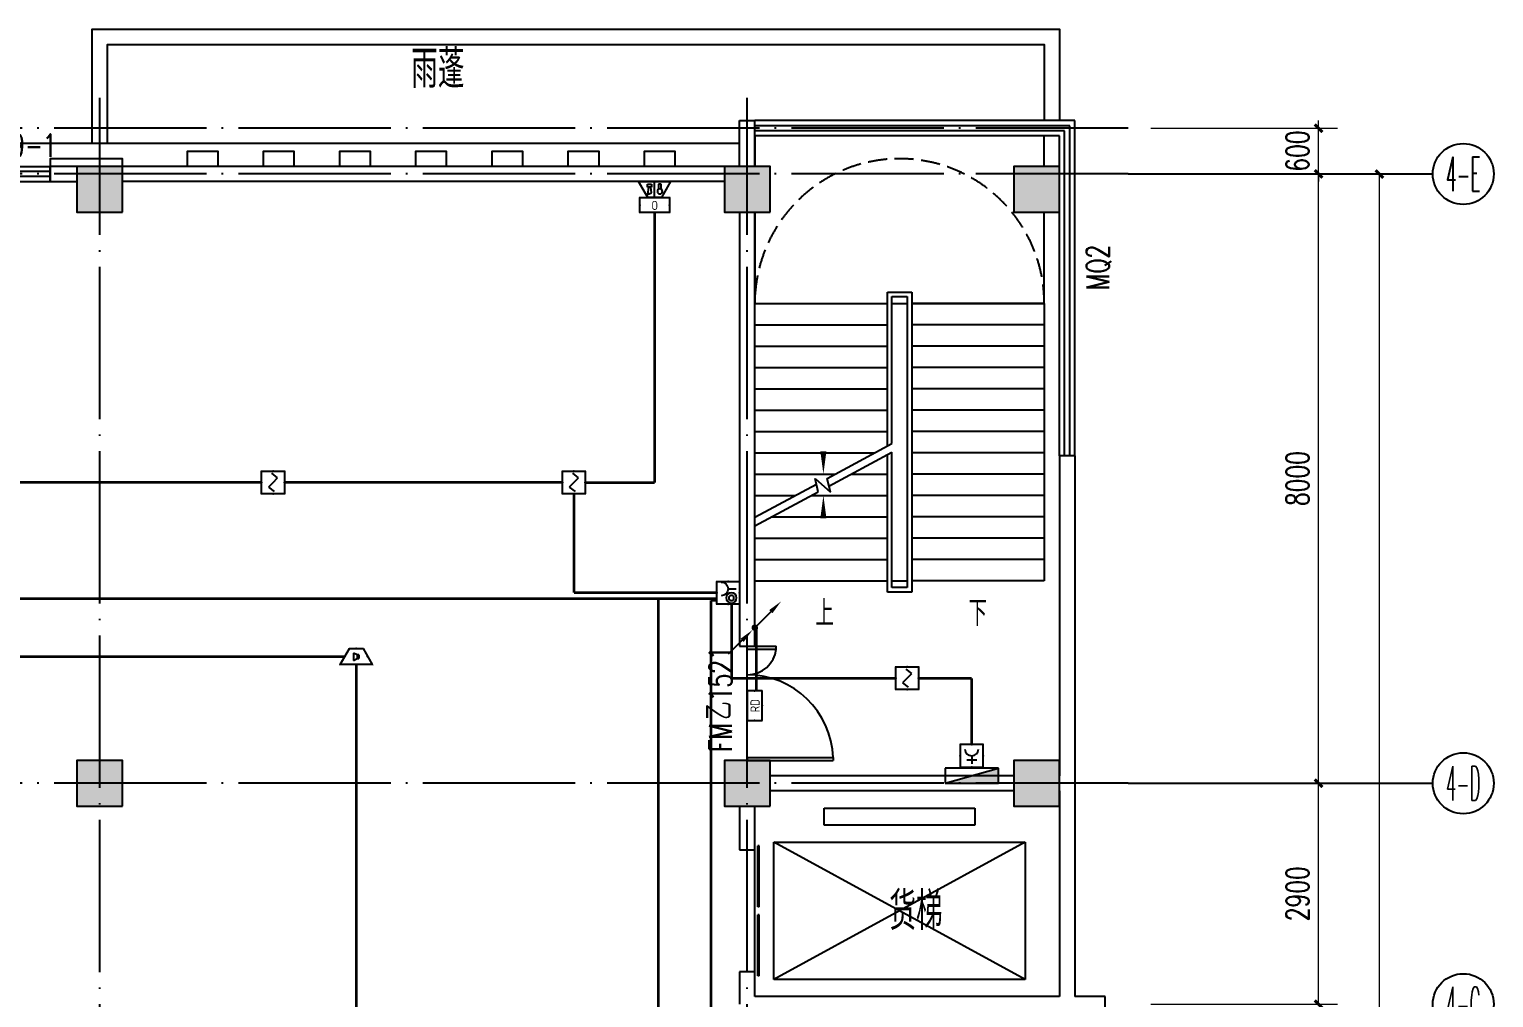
# Model space of a CAD drawing. Extents: x -124594 to 516503, y -3148 to 203159.
# Drawn here: x 135233 to 154458, y 31324 to 44039 of the extents above; entities that cross this region are included whole.
import ezdxf
from ezdxf.enums import TextEntityAlignment as Align

# ---------------------------------------------------------------- set-up
doc = ezdxf.new("R2010")
doc.units = 0
doc.header["$LTSCALE"] = 1000
doc.header["$MEASUREMENT"] = 0
doc.linetypes.add('DASH', pattern=[0.35, 0.25, -0.1])
doc.linetypes.add('DOTE', pattern=[2.42, 2, -0.2, 0.02, -0.2])
for name, color, linetype in [('AXIS', 3, 'Continuous'), ('AXIS_TEXT', 7, 'Continuous'), ('COLUMN', 9, 'Continuous'), ('CURTWALL', 4, 'Continuous'), ('DIM_SYMB', 3, 'Continuous'), ('DOOR_FIRE', 4, 'Continuous'), ('DOOR_FIRE_TEXT', 7, 'Continuous'), ('EQUIP-消防', 3, 'Continuous'), ('EQUIP_消火栓', 7, 'Continuous'), ('J-AXIS-轴线', 1, 'DOTE'), ('J-DOOR-窗', 8, 'Continuous'), ('J-DOOR-门', 8, 'Continuous'), ('J-STAIR-楼梯', 142, 'Continuous'), ('J-STAIR-电梯', 142, 'Continuous'), ('J-WALL-墙体', 2, 'Continuous'), ('LWIRE', 4, 'Continuous'), ('PUB_HATCH', 8, 'Continuous'), ('PUB_TEXT', 7, 'Continuous'), ('WINDOW_TEXT', 7, 'Continuous'), ('WIRE-消防', 222, 'Continuous'), ('WIRE-消防广播', 4, 'TG_BC'), ('WIRE-消防火灾监控', 6, 'Continuous'), ('WIRE-消防电话', 4, 'TG_F'), ('外墙装饰线', 181, 'Continuous'), ('装饰柱', 7, 'Continuous')]:
    doc.layers.add(name, color=color, linetype=linetype)
doc.layers.add('建筑底图', color=8, linetype='Continuous', lineweight=5)
doc.styles.add('_TCH_AXIS', font='COMPLEX', dxfattribs={"bigfont": 'GBCBIG'})
doc.styles.add('_TCH_DIM', font='SIMPLEX', dxfattribs={"bigfont": 'GBCBIG'})
doc.styles.add('_TCH_DIM_T3', font='SIMPLEX', dxfattribs={"width": 0.705882, "bigfont": 'GBCBIG'})
doc.styles.add('_TCH_WINDOW', font='SIMPLEX', dxfattribs={"height": 3.5, "bigfont": 'GBCBIG'})
doc.styles.add('_TEL_ATTDEF', font='GBENOR', dxfattribs={"width": 0.8, "height": 3, "bigfont": 'GBCBIG'})
doc.styles.add('COMPLEX', font='COMPLEX')
doc.styles.add('HZ', font='simplex.shx', dxfattribs={"width": 0.7, "bigfont": 'hztxt.shx'})
doc.styles.get("Standard").update_dxf_attribs({"font": 'gbenor.shx', "bigfont": 'gbcbig.shx'})
doc.styles.add('TG_LINETYPE', font='SIMPLEX', dxfattribs={"width": 0.8, "height": 3, "bigfont": 'HZTXT'})
doc.linetypes.add('TG_BC', pattern='A,2,-0.85,["BC",TG_LINETYPE,S=0.1,R=0,X=-0.65,Y=-0.15],0', length=2.85)
doc.linetypes.add('TG_F', pattern='A,2,-0.4,["F",TG_LINETYPE,S=0.1,R=0,X=-0.28,Y=-0.15],0', length=2.4)
doc.dimstyles.new('_TCH_ARCH&&100', dxfattribs={"dimtxt": 297.5, "dimasz": 100, "dimexe": 250, "dimexo": 300, "dimgap": 126.25, "dimtad": 1, "dimdec": 0, "dimzin": 0, "dimdsep": 46, "dimtxsty": '_TCH_DIM_T3', "dimblk": 'ARCHTICK', "dimcen": 0.09, "dimclrt": 7, "dimazin": 2, "dimtfac": 1, "dimtdec": 0, "dimtix": 1, "dimtmove": 2, "dimatfit": 3, "dimfxl": 1, "dimtolj": 1, "dimtzin": 0, "dimarcsym": 0})

# ---------------------------------------------------------------- blocks, each defined once
blk = doc.blocks.new('_FZH')
blk.add_lwpolyline([(-0.5, -0.5), (0.5, -0.5), (0.5, 0.5), (-0.5, 0.5)], close=True)
at = {"layer": 'PUB_HATCH'}
blk.add_solid([(-0.5, -0.5), (0.5, -0.5), (-0.5, 0.5), (0.5, 0.5)], dxfattribs=at)
blk = doc.blocks.new('_AXISO')
blk.add_circle((0, 0), 0.5)
at = {"layer": 'AXIS_TEXT', "style": 'COMPLEX', "width": 1.041667}
blk.add_attdef('A', text='', height=0.56, dxfattribs=at).set_placement((-0.25, -0.28), (0.25, -0.28), align=Align.FIT)
blk = doc.blocks.new('_ArchTick')
at = {"color": 0, "linetype": 'ByBlock', "const_width": 0.4}
blk.add_lwpolyline([(-0.5, -0.5), (0.5, 0.5)], dxfattribs=at)
blk = doc.blocks.new('*D168')
at = {"layer": 'AXIS', "color": 0, "lineweight": -2, "transparency": 16777216}
for p, q in [((149958, 118791), (153208, 118791)), ((152958, 94791), (152958, 118791)), ((149958, 94791), (153208, 94791))]:
    blk.add_line(p, q, dxfattribs=at)
at = {"layer": 'Defpoints', "color": 0, "transparency": 16777216}
for p in [(149658, 118791), (152958, 118791), (149658, 94791)]:
    blk.add_point(p, dxfattribs=at)
at = {"layer": 'AXIS', "color": 0, "lineweight": -2, "transparency": 16777216, "xscale": 100, "yscale": 100, "zscale": 100}
for p, rotation in [((152958, 118791), 90), ((152958, 94791), 270)]:
    blk.add_blockref('_ArchTick', p, dxfattribs=dict(at, rotation=rotation))
at = {"layer": 'AXIS', "color": 7, "transparency": 16777216, "insert": (152683, 106791), "char_height": 297.5, "attachment_point": 5, "rotation": 90, "style": '_TCH_DIM_T3'}
blk.add_mtext('\\A1;24000', dxfattribs=at)
blk = doc.blocks.new('*D173')
at = {"layer": 'AXIS', "color": 0, "lineweight": -2, "transparency": 16777216}
for p, q in [((149958, 110791), (152408, 110791)), ((152158, 107891), (152158, 110791)), ((149958, 107891), (152408, 107891))]:
    blk.add_line(p, q, dxfattribs=at)
at = {"layer": 'Defpoints', "color": 0, "transparency": 16777216}
for p in [(149658, 110791), (152158, 110791), (149658, 107891)]:
    blk.add_point(p, dxfattribs=at)
at = {"layer": 'AXIS', "color": 0, "lineweight": -2, "transparency": 16777216, "xscale": 100, "yscale": 100, "zscale": 100}
for p, rotation in [((152158, 110791), 90), ((152158, 107891), 270)]:
    blk.add_blockref('_ArchTick', p, dxfattribs=dict(at, rotation=rotation))
at = {"layer": 'AXIS', "color": 7, "transparency": 16777216, "insert": (151883, 109341), "char_height": 297.5, "attachment_point": 5, "rotation": 90, "style": '_TCH_DIM_T3'}
blk.add_mtext('\\A1;2900', dxfattribs=at)
blk = doc.blocks.new('*D174')
at = {"layer": 'AXIS', "color": 0, "lineweight": -2, "transparency": 16777216}
for p, q in [((149958, 118791), (152408, 118791)), ((152158, 110791), (152158, 118791)), ((149958, 110791), (152408, 110791))]:
    blk.add_line(p, q, dxfattribs=at)
at = {"layer": 'Defpoints', "color": 0, "transparency": 16777216}
for p in [(149658, 118791), (152158, 118791), (149658, 110791)]:
    blk.add_point(p, dxfattribs=at)
at = {"layer": 'AXIS', "color": 0, "lineweight": -2, "transparency": 16777216, "xscale": 100, "yscale": 100, "zscale": 100}
for p, rotation in [((152158, 118791), 90), ((152158, 110791), 270)]:
    blk.add_blockref('_ArchTick', p, dxfattribs=dict(at, rotation=rotation))
at = {"layer": 'AXIS', "color": 7, "transparency": 16777216, "insert": (151883, 114791), "char_height": 297.5, "attachment_point": 5, "rotation": 90, "style": '_TCH_DIM_T3'}
blk.add_mtext('\\A1;8000', dxfattribs=at)
blk = doc.blocks.new('*D175')
at = {"layer": 'AXIS', "color": 0, "lineweight": -2, "transparency": 16777216}
for p, q in [((149958, 119391), (152408, 119391)), ((152158, 119391), (152158, 119491)), ((152158, 118791), (152158, 119391)), ((149958, 118791), (152408, 118791)), ((152158, 118791), (152158, 118691))]:
    blk.add_line(p, q, dxfattribs=at)
at = {"layer": 'Defpoints', "color": 0, "transparency": 16777216}
for p in [(149658, 119391), (152158, 119391), (149658, 118791)]:
    blk.add_point(p, dxfattribs=at)
at = {"layer": 'AXIS', "color": 0, "lineweight": -2, "transparency": 16777216, "xscale": 100, "yscale": 100, "zscale": 100}
for p, rotation in [((152158, 119391), 270), ((152158, 118791), 90)]:
    blk.add_blockref('_ArchTick', p, dxfattribs=dict(at, rotation=rotation))
at = {"layer": 'AXIS', "color": 7, "transparency": 16777216, "insert": (151883, 119091), "char_height": 297.5, "attachment_point": 5, "rotation": 90, "style": '_TCH_DIM_T3'}
blk.add_mtext('\\A1;600', dxfattribs=at)
blk = doc.blocks.new('$TCHSYS$WIN2D')
for p, q in [((-0.5, 0.5), (0.5, 0.5)), ((-0.5, 0.5), (-0.5, -0.5)), ((0.5, 0.5), (0.5, -0.5)), ((0.5, 0.167), (-0.5, 0.167)), ((0.5, -0.167), (-0.5, -0.167)), ((-0.5, -0.5), (0.5, -0.5))]:
    blk.add_line(p, q)
blk = doc.blocks.new('$DorLib2D$00000225')
at = {"color": 0}
for p, q in [((0.475, -0.001), (0.475, 0.752)), ((0.475, 0.752), (0.5, 0.752)), ((0.5, -0.001), (0.5, 0.752)), ((-0.5, 0), (-0.5, 0.252)), ((-0.475, 0.252), (-0.5, 0.252)), ((-0.475, 0), (-0.475, 0.252)), ((-0.475, 0), (-0.5, 0)), ((0.475, -0.001), (0.5, -0.001))]:
    blk.add_line(p, q, dxfattribs=at)
for centre, radius, start, end in [((0.505, -0.002), 0.755, 92.2493, 179.7238), ((-0.501, 0.003), 0.251, 359.7899, 84.0974)]:
    blk.add_arc(centre, radius, start, end, dxfattribs=at)
blk = doc.blocks.new('$DORLIB2D$00000127')
at = {"color": 0}
for points in [[(-0.533, 0.795), (-0.533, 0.69)], [(-0.033, 0.795), (-0.533, 0.795)], [(-0.033, 0.795), (-0.033, 0.69)], [(0.533, 0.795), (0.033, 0.795)], [(0.033, 0.795), (0.033, 0.69)], [(0.533, 0.795), (0.533, 0.69)], [(-0.033, 0.69), (-0.533, 0.69)], [(0.533, 0.69), (0.033, 0.69)], [(0.5, 0.5), (-0.5, 0.5)]]:
    blk.add_lwpolyline(points, dxfattribs=at)
blk = doc.blocks.new('$Equip$00002649')
for p, q in [((-0.5, 0.5), (-0.5, -0.5)), ((0.5, 0.5), (-0.5, 0.5)), ((-0.2, 0.2), (0.05, 0.4)), ((0, 0), (-0.2, 0.2)), ((0, 0), (0.2, -0.2)), ((0.5, -0.5), (0.5, 0.5)), ((-0.5, -0.5), (0.5, -0.5)), ((0.2, -0.2), (-0.05, -0.4))]:
    blk.add_line(p, q)
at = {"const_width": 0.0667}
blk.add_lwpolyline([(-0.5, 0.5), (0.5, 0.5), (0.5, -0.5), (-0.5, -0.5), (-0.5, 0.5), (0.5, 0.5)], dxfattribs=at)
for p in [(-0.5, 0), (0, 0.5), (0.5, 0), (0, -0.5)]:
    blk.add_point(p)
at = {"color": 7, "flags": 1}
for tag, height, p in [('A', 0.00002, (0, 0)), ('B', 0.4, (0.762, -0.208))]:
    blk.add_attdef(tag, text='', height=height, dxfattribs=at).set_placement(p, align=Align.MIDDLE_CENTER)
blk = doc.blocks.new('$equip$00002679')
for p, q in [((-0.3, 0.699), (-0.703, 0)), ((0.3, 0.699), (-0.3, 0.699)), ((0.3, 0.699), (-0.3, 0.699)), ((0, 0.699), (0, 0)), ((0.703, 0), (0.3, 0.699)), ((-0.703, 0), (0.703, 0)), ((-0.264, 0.249), (-0.304, 0.569)), ((-0.304, 0.569), (-0.128, 0.489)), ((-0.304, 0.249), (-0.304, 0.113)), ((-0.128, 0.249), (-0.304, 0.249)), ((-0.304, 0.113), (-0.128, 0.113)), ((-0.128, 0.489), (-0.168, 0.249)), ((-0.128, 0.113), (-0.128, 0.249)), ((0.174, 0.11), (0.174, 0.338)), ((0.294, 0.11), (0.174, 0.11)), ((0.294, 0.338), (0.294, 0.11))]:
    blk.add_line(p, q)
at = {"const_width": 0.0667}
for points in [[(-0.299, 0.699), (0.301, 0.699), (0.703, 0), (-0.702, 0), (-0.299, 0.699), (0.301, 0.699)], [(-0.3, 0.699), (0.3, 0.699), (0.703, 0), (-0.703, 0), (-0.3, 0.699), (0.3, 0.699)]]:
    blk.add_lwpolyline(points, dxfattribs=at)
blk.add_circle((0.234, 0.43), 0.111)
for p in [(0, 0.699), (-0.501, 0.349), (0, 0), (0.502, 0.349)]:
    blk.add_point(p)
at = {"color": 7, "flags": 1}
for tag, height, p in [('A', 0.00002, (0, 0)), ('B', 0.4, (0.961, 0.299))]:
    blk.add_attdef(tag, text='', height=height, dxfattribs=at).set_placement(p, align=Align.MIDDLE_CENTER)
blk = doc.blocks.new('$equip$00002655')
for p, q in [((-0.5, 1), (-0.5, 0)), ((0.5, 1), (-0.5, 1)), ((0.5, 0), (0.5, 1)), ((-0.5, 0), (0.5, 0)), ((-0.169, 0.5), (-0.169, 0.15))]:
    blk.add_line(p, q)
at = {"const_width": 0.0667}
blk.add_lwpolyline([(-0.5, 1), (0.5, 1), (0.5, 0), (-0.5, 0), (-0.5, 1), (0.5, 1)], dxfattribs=at)
for radius in [0.226, 0.113]:
    blk.add_circle((0.227, 0.36), radius)
blk.add_arc((-0.169, 0.8), 0.3, 180, 0)
for p in [(0, 1), (-0.5, 0.5), (0, 0), (0.5, 0.5)]:
    blk.add_point(p)
at = {"color": 7, "flags": 1}
for tag, height, p in [('A', 0.00002, (0, 0)), ('B', 0.4, (0.762, 0.292))]:
    blk.add_attdef(tag, text='', height=height, dxfattribs=at).set_placement(p, align=Align.MIDDLE_CENTER)
blk = doc.blocks.new('$equip$00002786')
for p, q in [((0.65, 0.65), (-0.65, 0.65)), ((-0.65, 0.65), (-0.65, 0)), ((0.65, 0), (0.65, 0.65)), ((-0.65, 0), (0.65, 0))]:
    blk.add_line(p, q)
at = {"const_width": 0.0667}
blk.add_lwpolyline([(-0.65, 0.65), (0.65, 0.65), (0.65, 0), (-0.65, 0), (-0.65, 0.65), (0.65, 0.65)], dxfattribs=at)
for p in [(0, 0.65), (-0.65, 0.325), (0, 0), (0.65, 0.325)]:
    blk.add_point(p)
at = {"color": 7}
blk.add_attdef('$TEXT$', text='', height=0.4, dxfattribs=at).set_placement((0.006, 0.343), align=Align.MIDDLE_CENTER)
at = {"color": 7, "flags": 1}
for tag, p in [('A', (0, 0)), ('B', (0.905, 0.246))]:
    blk.add_attdef(tag, text='', height=0.4, dxfattribs=at).set_placement(p, align=Align.MIDDLE_CENTER)
blk = doc.blocks.new('$equip$00002677')
for p, q in [((-0.3, 0.699), (-0.703, 0)), ((0.3, 0.699), (-0.3, 0.699)), ((0.703, 0), (0.3, 0.699)), ((-0.703, 0), (0.703, 0)), ((-0.117, 0.421), (-0.117, 0.26)), ((-0.117, 0.421), (-0.036, 0.421)), ((-0.036, 0.26), (-0.117, 0.26)), ((-0.036, 0.421), (0.118, 0.503)), ((-0.036, 0.421), (-0.036, 0.26)), ((0.118, 0.173), (-0.036, 0.26)), ((0.118, 0.503), (0.118, 0.173))]:
    blk.add_line(p, q)
at = {"const_width": 0.0667}
blk.add_lwpolyline([(-0.3, 0.699), (0.3, 0.699), (0.703, 0), (-0.703, 0), (-0.3, 0.699), (0.3, 0.699)], dxfattribs=at)
blk.add_lwpolyline([(-0.3, 0.699), (0.3, 0.699), (0.703, 0), (-0.703, 0), (-0.3, 0.699), (0.3, 0.699)], dxfattribs=at)
for p in [(0, 0.699), (-0.501, 0.349), (0, 0), (0.502, 0.349)]:
    blk.add_point(p)
at = {"color": 7, "flags": 1}
for tag, height, p in [('A', 0.00002, (0, 0)), ('B', 0.4, (0.961, 0.299))]:
    blk.add_attdef(tag, text='', height=height, dxfattribs=at).set_placement(p, align=Align.MIDDLE_CENTER)
blk = doc.blocks.new('$equip$00002656')
for p, q in [((-0.5, 1), (-0.5, 0)), ((0.5, 1), (-0.5, 1)), ((0.5, 0), (0.5, 1)), ((-0.5, 0), (0.5, 0)), ((-0.219, 0.331), (0.222, 0.331)), ((0, 0.5), (0, 0.15))]:
    blk.add_line(p, q)
at = {"const_width": 0.0667}
blk.add_lwpolyline([(-0.5, 1), (0.5, 1), (0.5, 0), (-0.5, 0), (-0.5, 1), (0.5, 1)], dxfattribs=at)
blk.add_arc((0, 0.8), 0.3, 180, 0)
for p in [(0, 1), (-0.5, 0.5), (0, 0), (0.5, 0.5)]:
    blk.add_point(p)
at = {"color": 7, "flags": 1}
for tag, height, p in [('A', 0.00002, (0, 0)), ('B', 0.4, (0.762, 0.292))]:
    blk.add_attdef(tag, text='', height=height, dxfattribs=at).set_placement(p, align=Align.MIDDLE_CENTER)
blk = doc.blocks.new('$equip$00002771')
for p, q in [((-0.65, 0.65), (-0.65, 0)), ((0.65, 0.65), (-0.65, 0.65)), ((0.65, 0), (0.65, 0.65)), ((-0.65, 0), (0.65, 0))]:
    blk.add_line(p, q)
at = {"const_width": 0.0667}
blk.add_lwpolyline([(-0.65, 0.65), (-0.65, 0), (0.65, 0), (0.65, 0.65), (-0.65, 0.65), (-0.65, 0)], dxfattribs=at)
for p in [(0, 0.65), (-0.65, 0.325), (0, 0), (0.65, 0.325)]:
    blk.add_point(p)
at = {"color": 7}
blk.add_attdef('$TEXT$', text='', height=0.4, dxfattribs=at).set_placement((0.006, 0.343), align=Align.MIDDLE_CENTER)
at = {"color": 7, "flags": 1}
for tag, height, p in [('A', 0.00002, (0, 0)), ('B', 0.4, (0.905, 0.246))]:
    blk.add_attdef(tag, text='', height=height, dxfattribs=at).set_placement(p, align=Align.MIDDLE_CENTER)
blk = doc.blocks.new('$TelecSys$00000081')
for p, q in [((0.104, 0.104), (0.104, 0.104)), ((-1.15, -1.15), (-0.55, -0.55)), ((-0.104, -0.104), (-0.104, -0.104))]:
    blk.add_line(p, q)
at = {"const_width": 0.142}
blk.add_lwpolyline([(0.071, 0, 1), (-0.071, 0, 1)], format="xyb", close=True, dxfattribs=at)
blk.add_solid([(-0.62, -0.48), (-0.48, -0.62), (-0.1, -0.1)])
at = {"width": 0.8, "flags": 9}
blk.add_attdef('A', (0, 0), '', height=0.00002, rotation=180, dxfattribs=at)
blk = doc.blocks.new('$TelecSys$00000079')
for p, q in [((0.7, 0.7), (0, 0)), ((0.104, 0.104), (0.104, 0.104)), ((-0.104, -0.104), (-0.104, -0.104))]:
    blk.add_line(p, q)
at = {"const_width": 0.142}
blk.add_lwpolyline([(-0.071, 0, 1), (0.071, 0, 1)], format="xyb", close=True, dxfattribs=at)
blk.add_solid([(0.63, 0.77), (0.77, 0.63), (1.15, 1.15)])
at = {"width": 0.8, "flags": 9}
blk.add_attdef('A', (0, 0), '', height=0.00002, dxfattribs=at)
blk = doc.blocks.new('$TwtSys$00000434')
for p, q in [((-0.5, 0.5), (-0.5, -0.5)), ((-0.5, -0.5), (0.5, 0.5)), ((0.5, 0.5), (-0.5, 0.5)), ((0.5, -0.5), (0.5, 0.5)), ((-0.5, -0.5), (0.5, -0.5))]:
    blk.add_line(p, q)
blk.add_solid([(0.5, -0.5), (0.5, 0.5), (-0.5, -0.5)])
blk = doc.blocks.new('HGSDEWS')
at = {"layer": 'AXIS', "color": 8}
for p, q in [((149658.3, 118790.8), (153658.3, 118790.8)), ((149658.3, 110790.8), (153658.3, 110790.8))]:
    blk.add_line(p, q, dxfattribs=at)
at = {"layer": 'CURTWALL', "color": 8}
for p, q in [((148958.3, 119490.8), (144758.3, 119490.8)), ((148891.7, 119424.1), (144758.3, 119424.1)), ((148891.7, 115090.8), (148891.7, 119424.1)), ((148958.3, 115090.8), (148958.3, 119490.8)), ((148825, 119357.5), (144758.3, 119357.5)), ((148758.3, 119290.8), (144758.3, 119290.8)), ((148758.3, 115090.8), (148758.3, 119290.8)), ((148825, 115090.8), (148825, 119357.5))]:
    blk.add_line(p, q, dxfattribs=at)
at = {"layer": 'DIM_SYMB', "color": 8}
for points in [[(147658.3, 113310.8, 0, 0, 0), (147658.3, 118190.8, 0, 0, 0), (145658.3, 118190.8, 0, 0, 0), (145658.3, 114850.8, 0, 80, 0), (145658.3, 115150.8, 0, 0, 0)], [(145658.3, 113310.8, 0, 0, 0), (145658.3, 114570.8, 0, 80, 0), (145658.3, 114270.8, 0, 0, 0)]]:
    blk.add_lwpolyline(points, format="xyseb", dxfattribs=at)
at = {"layer": 'J-AXIS-轴线', "color": 8}
for p, q in [((136158.3, 93790.8), (136158.3, 119790.8)), ((144658.3, 93790.8), (144658.3, 119790.8)), ((149658.3, 119390.8), (101158.3, 119390.8)), ((149658.3, 118790.8), (101158.3, 118790.8)), ((149658.3, 110790.8), (101158.3, 110790.8))]:
    blk.add_line(p, q, dxfattribs=at)
at = {"layer": 'J-STAIR-楼梯', "color": 8}
for p, q in [((148558.3, 119290.8), (144758.3, 119290.8)), ((144758.3, 119290.8), (144758.3, 118890.8)), ((148558.3, 118890.8), (148558.3, 119290.8)), ((144758.3, 118290.8), (144758.3, 117090.8)), ((148558.3, 117090.8), (148558.3, 118290.8)), ((144758.3, 114285), (144758.3, 117090.8)), ((144758.3, 117090.8), (146498.3, 117090.8)), ((144758.3, 117090.8), (146498.3, 117090.8)), ((146498.3, 115217.9), (146498.3, 117240.8)), ((146498.3, 117240.8), (146818.3, 117240.8)), ((146558.3, 115250), (146558.3, 117180.8)), ((146558.3, 117180.8), (146758.3, 117180.8)), ((146558.3, 115250), (146558.3, 117090.8)), ((146558.3, 117090.8), (146758.3, 117090.8)), ((146758.3, 117180.8), (146758.3, 113360.8)), ((146758.3, 117090.8), (146758.3, 113450.8)), ((146818.3, 117240.8), (146818.3, 113300.8)), ((148558.3, 117090.8), (146818.3, 117090.8)), ((146818.3, 117090.8), (148558.3, 117090.8)), ((148558.3, 117090.8), (148558.3, 113450.8)), ((144758.3, 116810.8), (146498.3, 116810.8)), ((148558.3, 116810.8), (146818.3, 116810.8)), ((144758.3, 116530.8), (146498.3, 116530.8)), ((148558.3, 116530.8), (146818.3, 116530.8)), ((144758.3, 116250.8), (146498.3, 116250.8)), ((148558.3, 116250.8), (146818.3, 116250.8)), ((144758.3, 115970.8), (146498.3, 115970.8)), ((148558.3, 115970.8), (146818.3, 115970.8)), ((144758.3, 115690.8), (146498.3, 115690.8)), ((148558.3, 115690.8), (146818.3, 115690.8)), ((144758.3, 115410.8), (146498.3, 115410.8)), ((148558.3, 115410.8), (146818.3, 115410.8)), ((145708.1, 114794.2), (146558.3, 115250)), ((144758.3, 115130.8), (146335.9, 115130.8)), ((145731.7, 114693.4), (146558.3, 115136.6)), ((146498.3, 113300.8), (146498.3, 115104.4)), ((146558.3, 113450.8), (146558.3, 115136.6)), ((146558.3, 113360.8), (146558.3, 115136.6)), ((148558.3, 115130.8), (146818.3, 115130.8)), ((144758.3, 114850.8), (145813.6, 114850.8)), ((145591, 114617.9), (145550.2, 114791.7)), ((145550.2, 114791.7), (145750.7, 114612.4)), ((145750.7, 114612.4), (145708.1, 114794.2)), ((146025.3, 114850.8), (146498.3, 114850.8)), ((148558.3, 114850.8), (146818.3, 114850.8)), ((144758.3, 114285), (145567.3, 114718.7)), ((144758.3, 114171.6), (145591, 114617.9)), ((144758.3, 114570.8), (145291.4, 114570.8)), ((145503, 114570.8), (146498.3, 114570.8)), ((148558.3, 114570.8), (146818.3, 114570.8)), ((144758.3, 114290.8), (144769.1, 114290.8)), ((144980.7, 114290.8), (146498.3, 114290.8)), ((148558.3, 114290.8), (146818.3, 114290.8)), ((144758.3, 113450.8), (144758.3, 114171.6)), ((144758.3, 114010.8), (146498.3, 114010.8)), ((148558.3, 114010.8), (146818.3, 114010.8)), ((144758.3, 113730.8), (146498.3, 113730.8)), ((148558.3, 113730.8), (146818.3, 113730.8)), ((144758.3, 113450.8), (146498.3, 113450.8)), ((146558.3, 113450.8), (146758.3, 113450.8)), ((148558.3, 113450.8), (146818.3, 113450.8)), ((146818.3, 113300.8), (146498.3, 113300.8)), ((146758.3, 113360.8), (146558.3, 113360.8))]:
    blk.add_line(p, q, dxfattribs=at)
for points in [[(136058.3, 119190.8), (136058.3, 120690.8), (148658.3, 120690.8), (148758.3, 120690.8), (148758.3, 119490.8)], [(136258.3, 119190.8), (136258.3, 120490.8), (148558.3, 120490.8), (148558.3, 119490.8)]]:
    blk.add_lwpolyline(points, dxfattribs=at)
at = {"layer": 'J-STAIR-楼梯', "color": 8, "linetype": 'DASH'}
blk.add_arc((146658.3, 117090.8), 1900, 0, 180, dxfattribs=at)
at = {"layer": 'J-STAIR-电梯', "color": 8}
for p, q in [((145668.3, 110240.8), (145668.3, 110465.8)), ((145668.3, 110465.8), (147648.3, 110465.8)), ((147648.3, 110465.8), (147648.3, 110240.8)), ((147648.3, 110240.8), (145668.3, 110240.8)), ((145008.3, 108215.8), (145008.3, 110015.8)), ((145008.3, 110015.8), (148308.3, 110015.8)), ((148308.3, 110015.8), (145008.3, 108215.8)), ((148308.3, 108215.8), (145008.3, 110015.8)), ((148308.3, 110015.8), (148308.3, 108215.8)), ((148308.3, 108215.8), (145008.3, 108215.8))]:
    blk.add_line(p, q, dxfattribs=at)
at = {"layer": 'J-WALL-墙体', "color": 8}
for p, q in [((144558.3, 118890.8), (144558.3, 119490.8)), ((144558.3, 119490.8), (144758.3, 119490.8)), ((144758.3, 118890.8), (144758.3, 119490.8)), ((135858.3, 118890.8), (135508.3, 118890.8)), ((135508.3, 118890.8), (135508.3, 118690.8)), ((144358.3, 118890.8), (136458.3, 118890.8)), ((135508.3, 118690.8), (135858.3, 118690.8)), ((144358.3, 118690.8), (136458.3, 118690.8)), ((144558.3, 118290.8), (144558.3, 112590.8)), ((144758.3, 112590.8), (144758.3, 118290.8)), ((148758.3, 115090.8), (148758.3, 110890.8)), ((148958.3, 115090.8), (148758.3, 115090.8)), ((148958.3, 115090.8), (148958.3, 110790.8)), ((144558.3, 112590.8), (144758.3, 112590.8)), ((148158.3, 110890.8), (144958.3, 110890.8)), ((148958.3, 110790.8), (148958.3, 107990.8)), ((148158.3, 110690.8), (144958.3, 110690.8)), ((148758.3, 110690.8), (148758.3, 107990.8)), ((144558.3, 110490.8), (144558.3, 109915.8)), ((144758.3, 109915.8), (144758.3, 110490.8)), ((144558.3, 109915.8), (144758.3, 109915.8)), ((144758.3, 108315.8), (144558.3, 108315.8)), ((144558.3, 108315.8), (144558.3, 107890.8)), ((144758.3, 107990.8), (144758.3, 108315.8)), ((145358.3, 107990.8), (144758.3, 107990.8)), ((148758.3, 107990.8), (145358.3, 107990.8)), ((149358.3, 107990.8), (148958.3, 107990.8)), ((149358.3, 106490.8), (149358.3, 107990.8))]:
    blk.add_line(p, q, dxfattribs=at)
at = {"layer": '外墙装饰线', "color": 8}
blk.add_lwpolyline([(144558.3, 119190.8), (106258.3, 119190.8)], dxfattribs=at)
at = {"layer": '装饰柱', "color": 8}
for points in [[(137308.3, 118890.8), (137308.3, 119090.8), (137708.3, 119090.8), (137708.3, 118890.8)], [(138308.3, 118890.8), (138308.3, 119090.8), (138708.3, 119090.8), (138708.3, 118890.8)], [(139308.3, 118890.8), (139308.3, 119090.8), (139708.3, 119090.8), (139708.3, 118890.8)], [(140308.3, 118890.8), (140308.3, 119090.8), (140708.3, 119090.8), (140708.3, 118890.8)], [(141308.3, 118890.8), (141308.3, 119090.8), (141708.3, 119090.8), (141708.3, 118890.8)], [(142308.3, 118890.8), (142308.3, 119090.8), (142708.3, 119090.8), (142708.3, 118890.8)], [(143308.3, 118890.8), (143308.3, 119090.8), (143708.3, 119090.8), (143708.3, 118890.8)], [(136458.3, 118890.8), (136458.3, 118990.8), (135508.3, 118990.8), (135508.3, 118890.8)]]:
    blk.add_lwpolyline(points, dxfattribs=at)
at = {"layer": 'AXIS', "color": 8}
ref = blk.add_blockref('_AXISO', (154058.3, 118790.8), dxfattribs=dict(at, xscale=800, yscale=800, zscale=800))
ref.add_attrib('A', '4-E', dxfattribs={"layer": 'AXIS_TEXT', "color": 8, "height": 452.55, "style": '_TCH_AXIS', "width": 0.333333}).set_placement((153832.1, 118564.5), (154284.6, 118564.5), align=Align.FIT)
ref = blk.add_blockref('_AXISO', (154058.3, 110790.8), dxfattribs=dict(at, xscale=800, yscale=800, zscale=800))
ref.add_attrib('A', '4-D', dxfattribs={"layer": 'AXIS_TEXT', "color": 8, "height": 452.55, "style": '_TCH_AXIS', "width": 0.328125}).set_placement((153832.1, 110564.5), (154284.6, 110564.5), align=Align.FIT)
ref = blk.add_blockref('_AXISO', (154058.3, 107890.8), dxfattribs=dict(at, xscale=800, yscale=800, zscale=800))
ref.add_attrib('A', '4-C', dxfattribs={"layer": 'AXIS_TEXT', "color": 8, "height": 452.55, "style": '_TCH_AXIS', "width": 0.33871}).set_placement((153832.1, 107664.5), (154284.6, 107664.5), align=Align.FIT)
at = {"layer": 'COLUMN', "color": 8, "xscale": 600, "yscale": 600, "zscale": 600, "rotation": 90}
for p in [(136158.3, 118590.8), (144658.3, 118590.8), (148458.3, 118590.8), (136158.3, 110790.8), (144658.3, 110790.8), (148458.3, 110790.8)]:
    blk.add_blockref('_FZH', p, dxfattribs=at)
at = {"layer": 'DOOR_FIRE', "color": 8, "xscale": -1500, "yscale": -1500, "zscale": 200, "rotation": 90}
blk.add_blockref('$DorLib2D$00000225', (144658.3, 111840.8), dxfattribs=at)
at = {"layer": 'J-DOOR-窗', "color": 8}
ref = blk.add_blockref('$TCHSYS$WIN2D', (134908.3, 118790.8), dxfattribs=dict(at, xscale=-1200, yscale=200, zscale=200, rotation=180))
ref.add_attrib('A', 'C1229-1', (134268.3, 119017), dxfattribs={"layer": 'WINDOW_TEXT', "color": 8, "height": 297.5, "style": '_TCH_WINDOW', "width": 0.705882})
at = {"layer": 'J-DOOR-门', "color": 8, "xscale": 1600, "yscale": 200, "zscale": 200, "rotation": 270}
blk.add_blockref('$DORLIB2D$00000127', (144658.3, 109115.8), dxfattribs=at)
at = {"layer": 'DIM_SYMB', "color": 7, "style": '_TCH_DIM'}
for s, p in [('上', (145554.1, 112855.8)), ('下', (147563.4, 112855.8))]:
    blk.add_text(s, height=337.6, dxfattribs=at).set_placement(p)
at = {"layer": 'DOOR_FIRE_TEXT', "color": 8, "style": '_TCH_WINDOW', "width": 0.705882}
for s, p in [('1521', (144458.3, 111868.7)), ('FM', (144458.3, 111202.9))]:
    blk.add_text(s, height=297.5, rotation=90, dxfattribs=at).set_placement(p)
at = {"layer": 'DOOR_FIRE_TEXT', "color": 8, "style": '_TCH_WINDOW'}
blk.add_text('乙', height=337.6, rotation=90, dxfattribs=at).set_placement((144458.3, 111622.9))
at = {"layer": 'PUB_TEXT', "color": 8, "style": 'HZ', "width": 0.7}
for s, p in [('雨蓬', (140246.6, 119920)), ('货梯', (146523.3, 108864.5))]:
    blk.add_text(s, height=500, dxfattribs=at).set_placement(p)
at = {"layer": 'WINDOW_TEXT', "color": 8, "style": '_TCH_WINDOW', "width": 0.705882}
blk.add_text('MQ2', height=297.5, rotation=90, dxfattribs=at).set_placement((149408, 117266))
at = {"layer": 'AXIS', "color": 8}
for p1, p2, distance, picture, middle in [((149658.3, 118790.8), (149658.3, 119390.8), -2500, '*D175', (151883.3, 119090.8)), ((149658.3, 94790.8), (149658.3, 118790.8), -3300, '*D168', (152683.3, 106790.8)), ((149658.3, 110790.8), (149658.3, 118790.8), -2500, '*D174', (151883.3, 114790.8)), ((149658.3, 107890.8), (149658.3, 110790.8), -2500, '*D173', (151883.3, 109340.8))]:
    dim = blk.add_aligned_dim(p1=p1, p2=p2, distance=distance, dimstyle='_TCH_ARCH&&100', dxfattribs=at)
    dim.commit()
    dim.dimension.update_dxf_attribs({"geometry": picture, "text_midpoint": middle})

msp = doc.modelspace()

# ---------------------------------------------------------------- linework, layer by layer
at = {"layer": 'WIRE-消防', "const_width": 35}
for points in [[(143442, 38086), (143442, 41634)], [(138283, 38089), (133958, 38089)], [(142233, 38089), (138583, 38089)], [(142563, 38086), (142533, 38086)], [(143442, 38086), (142563, 38086)], [(142384, 36640), (142383, 37939)], [(144258, 36640), (142384, 36640)], [(144258, 36540), (144181, 36540)], [(144181, 30257), (144181, 36540)], [(144456, 35519), (144456, 36490)], [(146608, 35519), (144456, 35519)], [(146908, 35519), (147603, 35519)], [(147603, 34649), (147603, 35519)]]:
    msp.add_lwpolyline(points, dxfattribs=at)
at = {"layer": 'WIRE-消防广播', "const_width": 35}
for points in [[(139375, 35803), (129676, 35803)], [(139525, 24259), (139525, 35698)]]:
    msp.add_lwpolyline(points, dxfattribs=at)
at = {"layer": 'WIRE-消防火灾监控', "const_width": 35}
msp.add_lwpolyline([(144780, 35354), (144780, 36182)], dxfattribs=at)
at = {"layer": 'WIRE-消防电话', "const_width": 35}
for points in [[(106558, 36565), (143688, 36565)], [(143492, 30199), (143492, 36565)], [(143688, 36565), (144258, 36565)]]:
    msp.add_lwpolyline(points, dxfattribs=at)

# ---------------------------------------------------------------- block references
at = {"layer": 'EQUIP-消防', "xscale": -300, "yscale": 300, "zscale": 300}
for name, p, rotation in [('$equip$00002679', (143442, 42039), 180), ('$equip$00002655', (144558, 36640), 90)]:
    msp.add_blockref(name, p, dxfattribs=dict(at, rotation=rotation))
at = {"layer": 'EQUIP-消防'}
ref = msp.add_blockref('$equip$00002786', (143442, 41829), dxfattribs=dict(at, xscale=-300, yscale=300, zscale=300, rotation=180))
ref.add_attrib('$TEXT$', 'O', dxfattribs={"layer": '0', "color": 7, "height": 120, "style": '_TEL_ATTDEF'}).set_placement((143444, 41726), align=Align.MIDDLE_CENTER)
at = {"layer": 'EQUIP-消防', "yscale": 300, "zscale": 300}
for name, p, xscale in [('$Equip$00002649', (138433, 38089), -300), ('$Equip$00002649', (142383, 38089), -300), ('$equip$00002677', (139525, 35698), -300), ('$Equip$00002649', (146758, 35519), -300), ('$equip$00002656', (147605, 34349), 300)]:
    msp.add_blockref(name, p, dxfattribs=dict(at, xscale=xscale))
at = {"layer": 'EQUIP-消防'}
ref = msp.add_blockref('$equip$00002771', (144658, 35159), dxfattribs=dict(at, xscale=300, yscale=300, zscale=300, rotation=270))
ref.add_attrib('$TEXT$', 'RD', dxfattribs={"layer": '0', "color": 7, "height": 120, "rotation": 90, "style": '_TEL_ATTDEF'}).set_placement((144761, 35157), align=Align.MIDDLE_CENTER)
at = {"layer": 'EQUIP_消火栓', "xscale": 700, "yscale": 200, "zscale": 700}
msp.add_blockref('$TwtSys$00000434', (147605, 34239), dxfattribs=at)
at = {"layer": 'LWIRE', "xscale": 300, "yscale": 300, "zscale": 300}
for name in ['$TelecSys$00000079', '$TelecSys$00000081']:
    msp.add_blockref(name, (144758, 36182), dxfattribs=at)
at = {"layer": '建筑底图'}
msp.add_blockref('HGSDEWS', (0, -76652), dxfattribs=at)

doc.saveas('drawing.dxf')
